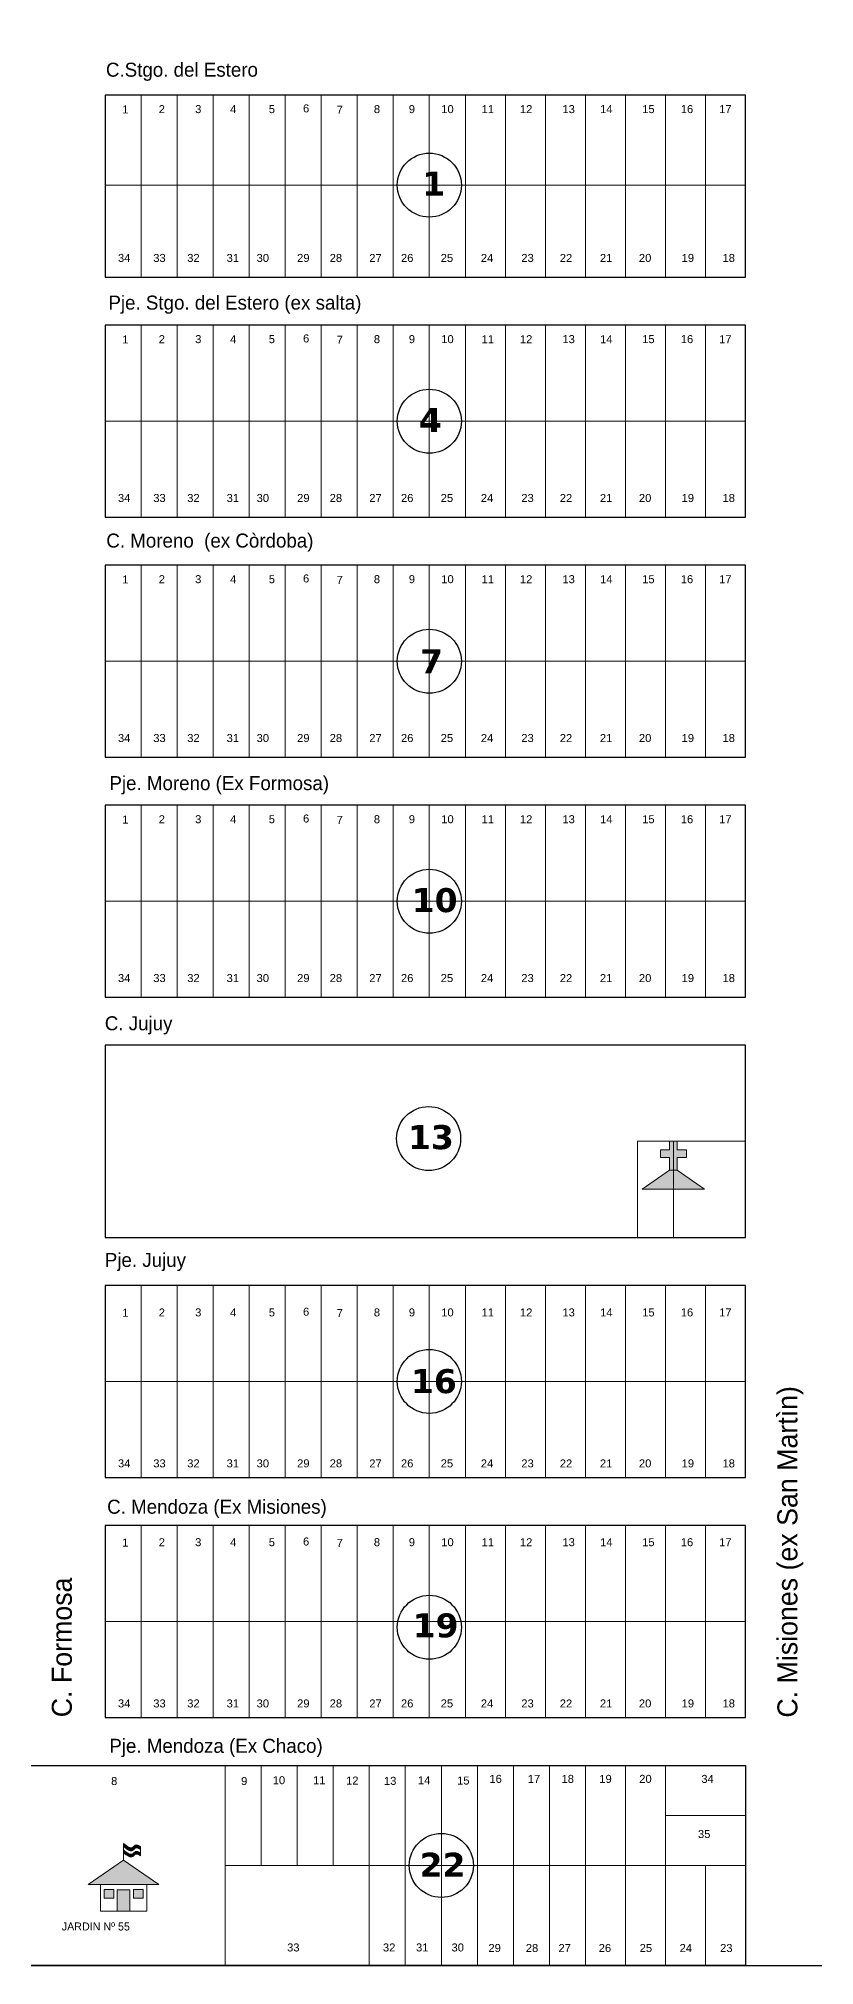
# Model space of a CAD drawing. Header units: millimetres. Extents: x 0 to 6558, y 60 to 10727.
# Drawn here: x 683.3 to 877.2, y 7425.1 to 7906.8 of the extents above; entities that cross this region are included whole.
import ezdxf

# ---------------------------------------------------------------- set-up
doc = ezdxf.new("R2010")
doc.units = ezdxf.units.MM
for name, color, linetype in [('0 NOMBRE DE CALLES', 255, 'Continuous'), ('0 N° DE MANZANA', 255, 'Continuous'), ('0 SIG - CHACRAS', 253, 'Continuous'), ('0 SIG - MANZANAS', 253, 'Continuous')]:
    doc.layers.add(name, color=color, linetype=linetype)
for name, color, linetype, lineweight in [('0 N° DE PARCELA', 255, 'Continuous', 25), ('0 SIG - PARCELAS', 252, 'Continuous', 18), ('EQUIPAMIENTOS', 10, 'Continuous', 18)]:
    doc.layers.add(name, color=color, linetype=linetype, lineweight=lineweight)
doc.styles.get("Standard").update_dxf_attribs({"font": 'arial.ttf'})
doc.styles.add('STYLE1', font='arial.ttf')

# ---------------------------------------------------------------- blocks, each defined once
blk = doc.blocks.new('IGLESIA')
at = {"linetype": 'Continuous'}
for points in [[(-4.8, 49.2), (-16.3, 49.2), (-16.3, 39.6), (-4.8, 39.6), (-4.8, 24), (4.8, 24), (4.8, 39.6), (16.3, 39.6), (16.3, 49.2), (4.8, 49.2), (4.8, 60), (-4.8, 60)], [(4.8, 24), (-4.8, 24), (-39, 0), (39, 0)]]:
    blk.add_hatch(color=256, dxfattribs=at).paths.add_polyline_path(points)
for p, q in [((-16.3, 49.2), (-16.3, 39.6)), ((-4.8, 49.2), (-16.3, 49.2)), ((-4.8, 60), (-4.8, 49.2)), ((-4.8, 60), (4.8, 60)), ((4.8, 60), (4.8, 49.2)), ((4.8, 49.2), (16.3, 49.2)), ((16.3, 49.2), (16.3, 39.6)), ((-4.8, 39.6), (-16.3, 39.6)), ((-4.8, 39.6), (-4.8, 24)), ((4.8, 39.6), (16.3, 39.6)), ((4.8, 39.6), (4.8, 24)), ((-4.8, 24), (-39, 0)), ((-39, 0), (39, 0)), ((-4.8, 24), (4.8, 24)), ((4.8, 24), (39, 0))]:
    blk.add_line(p, q, dxfattribs=at)
blk = doc.blocks.new('ESCUELA')
at = {"linetype": 'Continuous'}
h = blk.add_hatch(color=130, dxfattribs=at)
edge = h.paths.add_edge_path()
edge.add_spline(control_points=[(-7.8, 81.5), (-10.1, 82.8), (-13.9, 84.9), (-19.3, 77.2), (-24.9, 81.8), (-29.1, 85.3)], knot_values=[0, 0, 0, 0, 2.102185, 3.349937, 7.23201, 7.23201, 7.23201, 7.23201], degree=3, periodic=0)
edge.add_line((-29.1, 85.3), (-29.1, 81.5))
edge.add_spline(control_points=[(-29.1, 81.5), (-24.9, 78), (-19.3, 73.4), (-13.9, 81.1), (-10.1, 79), (-7.8, 77.7)], knot_values=[0, 0, 0, 0, 3.882072, 5.129825, 7.23201, 7.23201, 7.23201, 7.23201], degree=3, periodic=0)
edge.add_line((-7.8, 77.7), (-7.8, 81.5))
edge = h.paths.add_edge_path()
edge.add_spline(control_points=[(-7.8, 73.4), (-10.1, 74.7), (-13.9, 76.8), (-19.3, 69.1), (-24.9, 73.7), (-29.1, 77.2)], knot_values=[0, 0, 0, 0, 2.102185, 3.349937, 7.23201, 7.23201, 7.23201, 7.23201], degree=3, periodic=0)
edge.add_line((-29.1, 77.2), (-29.1, 73.8))
edge.add_spline(control_points=[(-29.1, 73.8), (-24.9, 70.3), (-19.3, 65.7), (-13.9, 73.5), (-10.1, 71.3), (-7.8, 70)], knot_values=[0, 0, 0, 0, 3.882072, 5.129825, 7.23201, 7.23201, 7.23201, 7.23201], degree=3, periodic=0)
edge.add_line((-7.8, 70), (-7.8, 73.4))
blk.add_hatch(color=256, dxfattribs=at).paths.add_polyline_path([(15.5, 33.6), (-29.1, 64.4), (-73.8, 33.6)])
h = blk.add_hatch(color=256, dxfattribs=at)
h.paths.add_polyline_path([(-53.8, 27.3), (-53.8, 16.3), (-41.6, 16.3), (-41.6, 27.3)])
h.paths.add_polyline_path([(-21.1, 26.9), (-37.1, 26.9), (-37.1, 0), (-21.1, 0)])
h.paths.add_polyline_path([(-4.4, 27.3), (-16.7, 27.3), (-16.7, 16.3), (-4.4, 16.3)])
for p, q in [((-29.1, 64.4), (-29.1, 85.3)), ((-29.1, 64.4), (-73.8, 33.6)), ((-29.1, 64.4), (15.5, 33.6)), ((-73.8, 33.6), (15.5, 33.6))]:
    blk.add_line(p, q, dxfattribs=at)
at = {"color": 130, "linetype": 'Continuous'}
blk.add_line((-7.8, 81.5), (-7.8, 70), dxfattribs=at)
at = {"linetype": 'Continuous'}
blk.add_lwpolyline([(0, 33.6), (0, 0), (-58.2, 0), (-58.2, 33.6)], dxfattribs=at)
for points in [[(-53.8, 27.3), (-41.6, 27.3), (-41.6, 16.3), (-53.8, 16.3)], [(-37.1, 26.9), (-21.1, 26.9), (-21.1, 0), (-37.1, 0)], [(-4.4, 27.3), (-16.7, 27.3), (-16.7, 16.3), (-4.4, 16.3)]]:
    blk.add_lwpolyline(points, close=True, dxfattribs=at)
at = {"color": 130, "linetype": 'Continuous'}
for points in [[(-29.1, 85.3), (-17.4, 80.6), (-14.4, 83.2), (-7.8, 81.5)], [(-29.1, 81.5), (-17.4, 76.8), (-14.4, 79.4), (-7.8, 77.7)], [(-29.1, 77.2), (-17.4, 72.5), (-14.4, 75.1), (-7.8, 73.4)], [(-29.1, 73.8), (-17.4, 69.1), (-14.4, 71.8), (-7.8, 70)]]:
    blk.add_spline(points, degree=3, dxfattribs=at)

msp = doc.modelspace()

# ---------------------------------------------------------------- linework, layer by layer
at = {"layer": '0 N° DE MANZANA'}
for centre in [(780.979, 7870.105), (780.979, 7811.105), (780.979, 7751.105), (780.979, 7691.105), (780.809, 7631.795), (780.979, 7571.105), (780.979, 7509.629), (783.979, 7450.105)]:
    msp.add_circle(centre, 8, dxfattribs=at)
at = {"layer": '0 SIG - CHACRAS'}
msp.add_lwpolyline([(199.979, 7425.105), (1179.979, 7425.105), (1179.979, 8400.105), (199.979, 8400.105)], close=True, dxfattribs=at)
at = {"layer": '0 SIG - MANZANAS'}
for points in [[(699.979, 7847.105), (859.979, 7847.105), (859.979, 7892.605), (699.979, 7892.605)], [(699.979, 7787.105), (859.979, 7787.105), (859.979, 7835.105), (699.979, 7835.105)], [(699.979, 7727.105), (859.979, 7727.105), (859.979, 7775.105), (699.979, 7775.105)], [(699.979, 7667.105), (859.979, 7667.105), (859.979, 7715.105), (699.979, 7715.105)], [(699.979, 7607.105), (859.979, 7607.105), (859.979, 7655.105), (699.979, 7655.105)], [(699.979, 7547.105), (859.979, 7547.105), (859.979, 7595.105), (699.979, 7595.105)], [(699.979, 7487.105), (859.979, 7487.105), (859.979, 7535.105), (699.979, 7535.105)]]:
    msp.add_lwpolyline(points, close=True, dxfattribs=at)
msp.add_lwpolyline([(679.979, 7425.105), (679.979, 7475.105), (859.979, 7475.105), (859.979, 7425.105), (679.979, 7425.105)], dxfattribs=at)
at = {"layer": '0 SIG - PARCELAS'}
msp.add_line((859.979, 7462.605), (839.979, 7462.605), dxfattribs=at)
for points in [[(708.979, 7870.105), (699.979, 7870.105), (699.979, 7892.605), (708.979, 7892.605)], [(717.979, 7870.105), (708.979, 7870.105), (708.979, 7892.605), (717.979, 7892.605)], [(726.979, 7870.105), (717.979, 7870.105), (717.979, 7892.605), (726.979, 7892.605)], [(735.979, 7870.105), (726.979, 7870.105), (726.979, 7892.605), (735.979, 7892.605)], [(744.979, 7870.105), (735.979, 7870.105), (735.979, 7892.605), (744.979, 7892.605)], [(753.979, 7870.105), (744.979, 7870.105), (744.979, 7892.605), (753.979, 7892.605)], [(762.979, 7870.105), (753.979, 7870.105), (753.979, 7892.605), (762.979, 7892.605)], [(771.979, 7870.105), (762.979, 7870.105), (762.979, 7892.605), (771.979, 7892.605)], [(780.979, 7870.105), (771.979, 7870.105), (771.979, 7892.605), (780.979, 7892.605)], [(789.979, 7870.105), (780.979, 7870.105), (780.979, 7892.605), (789.979, 7892.605)], [(799.979, 7870.105), (789.979, 7870.105), (789.979, 7892.605), (799.979, 7892.605)], [(809.979, 7870.105), (799.979, 7870.105), (799.979, 7892.605), (809.979, 7892.605)], [(819.979, 7870.105), (809.979, 7870.105), (809.979, 7892.605), (819.979, 7892.605)], [(829.979, 7870.105), (819.979, 7870.105), (819.979, 7892.605), (829.979, 7892.605)], [(839.979, 7870.105), (829.979, 7870.105), (829.979, 7892.605), (839.979, 7892.605)], [(849.979, 7870.105), (839.979, 7870.105), (839.979, 7892.605), (849.979, 7892.605)], [(859.979, 7870.105), (849.979, 7870.105), (849.979, 7892.605), (859.979, 7892.605)], [(699.979, 7847.105), (708.979, 7847.105), (708.979, 7870.105), (699.979, 7870.105)], [(708.979, 7847.105), (717.979, 7847.105), (717.979, 7870.105), (708.979, 7870.105)], [(717.979, 7847.105), (726.979, 7847.105), (726.979, 7870.105), (717.979, 7870.105)], [(726.979, 7847.105), (735.979, 7847.105), (735.979, 7870.105), (726.979, 7870.105)], [(735.979, 7847.105), (744.979, 7847.105), (744.979, 7870.105), (735.979, 7870.105)], [(744.979, 7847.105), (753.979, 7847.105), (753.979, 7870.105), (744.979, 7870.105)], [(753.979, 7847.105), (762.979, 7847.105), (762.979, 7870.105), (753.979, 7870.105)], [(762.979, 7847.105), (771.979, 7847.105), (771.979, 7870.105), (762.979, 7870.105)], [(771.979, 7847.105), (780.979, 7847.105), (780.979, 7870.105), (771.979, 7870.105)], [(780.979, 7847.105), (789.979, 7847.105), (789.979, 7870.105), (780.979, 7870.105)], [(789.979, 7847.105), (799.979, 7847.105), (799.979, 7870.105), (789.979, 7870.105)], [(799.979, 7847.105), (809.979, 7847.105), (809.979, 7870.105), (799.979, 7870.105)], [(809.979, 7847.105), (819.979, 7847.105), (819.979, 7870.105), (809.979, 7870.105)], [(819.979, 7847.105), (829.979, 7847.105), (829.979, 7870.105), (819.979, 7870.105)], [(829.979, 7847.105), (839.979, 7847.105), (839.979, 7870.105), (829.979, 7870.105)], [(839.979, 7847.105), (849.979, 7847.105), (849.979, 7870.105), (839.979, 7870.105)], [(849.979, 7847.105), (859.979, 7847.105), (859.979, 7870.105), (849.979, 7870.105)], [(699.979, 7811.105), (708.979, 7811.105), (708.979, 7835.105), (699.979, 7835.105)], [(708.979, 7811.105), (717.979, 7811.105), (717.979, 7835.105), (708.979, 7835.105)], [(717.979, 7811.105), (726.979, 7811.105), (726.979, 7835.105), (717.979, 7835.105)], [(726.979, 7811.105), (735.979, 7811.105), (735.979, 7835.105), (726.979, 7835.105)], [(735.979, 7811.105), (744.979, 7811.105), (744.979, 7835.105), (735.979, 7835.105)], [(744.979, 7811.105), (753.979, 7811.105), (753.979, 7835.105), (744.979, 7835.105)], [(753.979, 7811.105), (762.979, 7811.105), (762.979, 7835.105), (753.979, 7835.105)], [(762.979, 7811.105), (771.979, 7811.105), (771.979, 7835.105), (762.979, 7835.105)], [(771.979, 7811.105), (780.979, 7811.105), (780.979, 7835.105), (771.979, 7835.105)], [(780.979, 7811.105), (789.979, 7811.105), (789.979, 7835.105), (780.979, 7835.105)], [(789.979, 7811.105), (799.979, 7811.105), (799.979, 7835.105), (789.979, 7835.105)], [(799.979, 7811.105), (809.979, 7811.105), (809.979, 7835.105), (799.979, 7835.105)], [(809.979, 7811.105), (819.979, 7811.105), (819.979, 7835.105), (809.979, 7835.105)], [(819.979, 7811.105), (829.979, 7811.105), (829.979, 7835.105), (819.979, 7835.105)], [(829.979, 7811.105), (839.979, 7811.105), (839.979, 7835.105), (829.979, 7835.105)], [(839.979, 7811.105), (849.979, 7811.105), (849.979, 7835.105), (839.979, 7835.105)], [(849.979, 7811.105), (859.979, 7811.105), (859.979, 7835.105), (849.979, 7835.105)], [(699.979, 7787.105), (708.979, 7787.105), (708.979, 7811.105), (699.979, 7811.105)], [(708.979, 7787.105), (717.979, 7787.105), (717.979, 7811.105), (708.979, 7811.105)], [(717.979, 7787.105), (726.979, 7787.105), (726.979, 7811.105), (717.979, 7811.105)], [(726.979, 7787.105), (735.979, 7787.105), (735.979, 7811.105), (726.979, 7811.105)], [(735.979, 7787.105), (744.979, 7787.105), (744.979, 7811.105), (735.979, 7811.105)], [(744.979, 7787.105), (753.979, 7787.105), (753.979, 7811.105), (744.979, 7811.105)], [(753.979, 7787.105), (762.979, 7787.105), (762.979, 7811.105), (753.979, 7811.105)], [(762.979, 7787.105), (771.979, 7787.105), (771.979, 7811.105), (762.979, 7811.105)], [(771.979, 7787.105), (780.979, 7787.105), (780.979, 7811.105), (771.979, 7811.105)], [(780.979, 7787.105), (789.979, 7787.105), (789.979, 7811.105), (780.979, 7811.105)], [(789.979, 7787.105), (799.979, 7787.105), (799.979, 7811.105), (789.979, 7811.105)], [(799.979, 7787.105), (809.979, 7787.105), (809.979, 7811.105), (799.979, 7811.105)], [(809.979, 7787.105), (819.979, 7787.105), (819.979, 7811.105), (809.979, 7811.105)], [(819.979, 7787.105), (829.979, 7787.105), (829.979, 7811.105), (819.979, 7811.105)], [(829.979, 7787.105), (839.979, 7787.105), (839.979, 7811.105), (829.979, 7811.105)], [(839.979, 7787.105), (849.979, 7787.105), (849.979, 7811.105), (839.979, 7811.105)], [(849.979, 7787.105), (859.979, 7787.105), (859.979, 7811.105), (849.979, 7811.105)], [(699.979, 7751.105), (708.979, 7751.105), (708.979, 7775.105), (699.979, 7775.105)], [(708.979, 7751.105), (717.979, 7751.105), (717.979, 7775.105), (708.979, 7775.105)], [(717.979, 7751.105), (726.979, 7751.105), (726.979, 7775.105), (717.979, 7775.105)], [(726.979, 7751.105), (735.979, 7751.105), (735.979, 7775.105), (726.979, 7775.105)], [(735.979, 7751.105), (744.979, 7751.105), (744.979, 7775.105), (735.979, 7775.105)], [(744.979, 7751.105), (753.979, 7751.105), (753.979, 7775.105), (744.979, 7775.105)], [(753.979, 7751.105), (762.979, 7751.105), (762.979, 7775.105), (753.979, 7775.105)], [(762.979, 7751.105), (771.979, 7751.105), (771.979, 7775.105), (762.979, 7775.105)], [(771.979, 7751.105), (780.979, 7751.105), (780.979, 7775.105), (771.979, 7775.105)], [(780.979, 7751.105), (789.979, 7751.105), (789.979, 7775.105), (780.979, 7775.105)], [(789.979, 7751.105), (799.979, 7751.105), (799.979, 7775.105), (789.979, 7775.105)], [(799.979, 7751.105), (809.979, 7751.105), (809.979, 7775.105), (799.979, 7775.105)], [(809.979, 7751.105), (819.979, 7751.105), (819.979, 7775.105), (809.979, 7775.105)], [(819.979, 7751.105), (829.979, 7751.105), (829.979, 7775.105), (819.979, 7775.105)], [(829.979, 7751.105), (839.979, 7751.105), (839.979, 7775.105), (829.979, 7775.105)], [(839.979, 7751.105), (849.979, 7751.105), (849.979, 7775.105), (839.979, 7775.105)], [(849.979, 7751.105), (859.979, 7751.105), (859.979, 7775.105), (849.979, 7775.105)], [(699.979, 7727.105), (708.979, 7727.105), (708.979, 7751.105), (699.979, 7751.105)], [(708.979, 7727.105), (717.979, 7727.105), (717.979, 7751.105), (708.979, 7751.105)], [(717.979, 7727.105), (726.979, 7727.105), (726.979, 7751.105), (717.979, 7751.105)], [(726.979, 7727.105), (735.979, 7727.105), (735.979, 7751.105), (726.979, 7751.105)], [(735.979, 7727.105), (744.979, 7727.105), (744.979, 7751.105), (735.979, 7751.105)], [(744.979, 7727.105), (753.979, 7727.105), (753.979, 7751.105), (744.979, 7751.105)], [(753.979, 7727.105), (762.979, 7727.105), (762.979, 7751.105), (753.979, 7751.105)], [(762.979, 7727.105), (771.979, 7727.105), (771.979, 7751.105), (762.979, 7751.105)], [(771.979, 7727.105), (780.979, 7727.105), (780.979, 7751.105), (771.979, 7751.105)], [(780.979, 7727.105), (789.979, 7727.105), (789.979, 7751.105), (780.979, 7751.105)], [(789.979, 7727.105), (799.979, 7727.105), (799.979, 7751.105), (789.979, 7751.105)], [(799.979, 7727.105), (809.979, 7727.105), (809.979, 7751.105), (799.979, 7751.105)], [(809.979, 7727.105), (819.979, 7727.105), (819.979, 7751.105), (809.979, 7751.105)], [(819.979, 7727.105), (829.979, 7727.105), (829.979, 7751.105), (819.979, 7751.105)], [(829.979, 7727.105), (839.979, 7727.105), (839.979, 7751.105), (829.979, 7751.105)], [(839.979, 7727.105), (849.979, 7727.105), (849.979, 7751.105), (839.979, 7751.105)], [(849.979, 7727.105), (859.979, 7727.105), (859.979, 7751.105), (849.979, 7751.105)], [(699.979, 7691.105), (708.979, 7691.105), (708.979, 7715.105), (699.979, 7715.105)], [(708.979, 7691.105), (717.979, 7691.105), (717.979, 7715.105), (708.979, 7715.105)], [(717.979, 7691.105), (726.979, 7691.105), (726.979, 7715.105), (717.979, 7715.105)], [(726.979, 7691.105), (735.979, 7691.105), (735.979, 7715.105), (726.979, 7715.105)], [(735.979, 7691.105), (744.979, 7691.105), (744.979, 7715.105), (735.979, 7715.105)], [(744.979, 7691.105), (753.979, 7691.105), (753.979, 7715.105), (744.979, 7715.105)], [(753.979, 7691.105), (762.979, 7691.105), (762.979, 7715.105), (753.979, 7715.105)], [(762.979, 7691.105), (771.979, 7691.105), (771.979, 7715.105), (762.979, 7715.105)], [(771.979, 7691.105), (780.979, 7691.105), (780.979, 7715.105), (771.979, 7715.105)], [(780.979, 7691.105), (789.979, 7691.105), (789.979, 7715.105), (780.979, 7715.105)], [(789.979, 7691.105), (799.979, 7691.105), (799.979, 7715.105), (789.979, 7715.105)], [(799.979, 7691.105), (809.979, 7691.105), (809.979, 7715.105), (799.979, 7715.105)], [(809.979, 7691.105), (819.979, 7691.105), (819.979, 7715.105), (809.979, 7715.105)], [(819.979, 7691.105), (829.979, 7691.105), (829.979, 7715.105), (819.979, 7715.105)], [(829.979, 7691.105), (839.979, 7691.105), (839.979, 7715.105), (829.979, 7715.105)], [(839.979, 7691.105), (849.979, 7691.105), (849.979, 7715.105), (839.979, 7715.105)], [(849.979, 7691.105), (859.979, 7691.105), (859.979, 7715.105), (849.979, 7715.105)], [(699.979, 7667.105), (708.979, 7667.105), (708.979, 7691.105), (699.979, 7691.105)], [(708.979, 7667.105), (717.979, 7667.105), (717.979, 7691.105), (708.979, 7691.105)], [(717.979, 7667.105), (726.979, 7667.105), (726.979, 7691.105), (717.979, 7691.105)], [(726.979, 7667.105), (735.979, 7667.105), (735.979, 7691.105), (726.979, 7691.105)], [(735.979, 7667.105), (744.979, 7667.105), (744.979, 7691.105), (735.979, 7691.105)], [(744.979, 7667.105), (753.979, 7667.105), (753.979, 7691.105), (744.979, 7691.105)], [(753.979, 7667.105), (762.979, 7667.105), (762.979, 7691.105), (753.979, 7691.105)], [(762.979, 7667.105), (771.979, 7667.105), (771.979, 7691.105), (762.979, 7691.105)], [(771.979, 7667.105), (780.979, 7667.105), (780.979, 7691.105), (771.979, 7691.105)], [(780.979, 7667.105), (789.979, 7667.105), (789.979, 7691.105), (780.979, 7691.105)], [(789.979, 7667.105), (799.979, 7667.105), (799.979, 7691.105), (789.979, 7691.105)], [(799.979, 7667.105), (809.979, 7667.105), (809.979, 7691.105), (799.979, 7691.105)], [(809.979, 7667.105), (819.979, 7667.105), (819.979, 7691.105), (809.979, 7691.105)], [(819.979, 7667.105), (829.979, 7667.105), (829.979, 7691.105), (819.979, 7691.105)], [(829.979, 7667.105), (839.979, 7667.105), (839.979, 7691.105), (829.979, 7691.105)], [(839.979, 7667.105), (849.979, 7667.105), (849.979, 7691.105), (839.979, 7691.105)], [(849.979, 7667.105), (859.979, 7667.105), (859.979, 7691.105), (849.979, 7691.105)], [(699.979, 7607.105), (859.979, 7607.105), (859.979, 7655.105), (699.979, 7655.105)], [(841.979, 7607.105), (832.979, 7607.105), (832.979, 7631.105), (841.979, 7631.105)], [(859.979, 7607.105), (841.979, 7607.105), (841.979, 7631.105), (859.979, 7631.105)], [(699.979, 7571.105), (708.979, 7571.105), (708.979, 7595.105), (699.979, 7595.105)], [(708.979, 7571.105), (717.979, 7571.105), (717.979, 7595.105), (708.979, 7595.105)], [(717.979, 7571.105), (726.979, 7571.105), (726.979, 7595.105), (717.979, 7595.105)], [(726.979, 7571.105), (735.979, 7571.105), (735.979, 7595.105), (726.979, 7595.105)], [(735.979, 7571.105), (744.979, 7571.105), (744.979, 7595.105), (735.979, 7595.105)], [(744.979, 7571.105), (753.979, 7571.105), (753.979, 7595.105), (744.979, 7595.105)], [(753.979, 7571.105), (762.979, 7571.105), (762.979, 7595.105), (753.979, 7595.105)], [(762.979, 7571.105), (771.979, 7571.105), (771.979, 7595.105), (762.979, 7595.105)], [(771.979, 7571.105), (780.979, 7571.105), (780.979, 7595.105), (771.979, 7595.105)], [(780.979, 7571.105), (789.979, 7571.105), (789.979, 7595.105), (780.979, 7595.105)], [(789.979, 7571.105), (799.979, 7571.105), (799.979, 7595.105), (789.979, 7595.105)], [(799.979, 7571.105), (809.979, 7571.105), (809.979, 7595.105), (799.979, 7595.105)], [(809.979, 7571.105), (819.979, 7571.105), (819.979, 7595.105), (809.979, 7595.105)], [(819.979, 7571.105), (829.979, 7571.105), (829.979, 7595.105), (819.979, 7595.105)], [(829.979, 7571.105), (839.979, 7571.105), (839.979, 7595.105), (829.979, 7595.105)], [(839.979, 7571.105), (849.979, 7571.105), (849.979, 7595.105), (839.979, 7595.105)], [(849.979, 7571.105), (859.979, 7571.105), (859.979, 7595.105), (849.979, 7595.105)], [(699.979, 7547.105), (708.979, 7547.105), (708.979, 7571.105), (699.979, 7571.105)], [(708.979, 7547.105), (717.979, 7547.105), (717.979, 7571.105), (708.979, 7571.105)], [(717.979, 7547.105), (726.979, 7547.105), (726.979, 7571.105), (717.979, 7571.105)], [(726.979, 7547.105), (735.979, 7547.105), (735.979, 7571.105), (726.979, 7571.105)], [(735.979, 7547.105), (744.979, 7547.105), (744.979, 7571.105), (735.979, 7571.105)], [(744.979, 7547.105), (753.979, 7547.105), (753.979, 7571.105), (744.979, 7571.105)], [(753.979, 7547.105), (762.979, 7547.105), (762.979, 7571.105), (753.979, 7571.105)], [(762.979, 7547.105), (771.979, 7547.105), (771.979, 7571.105), (762.979, 7571.105)], [(771.979, 7547.105), (780.979, 7547.105), (780.979, 7571.105), (771.979, 7571.105)], [(780.979, 7547.105), (789.979, 7547.105), (789.979, 7571.105), (780.979, 7571.105)], [(789.979, 7547.105), (799.979, 7547.105), (799.979, 7571.105), (789.979, 7571.105)], [(799.979, 7547.105), (809.979, 7547.105), (809.979, 7571.105), (799.979, 7571.105)], [(809.979, 7547.105), (819.979, 7547.105), (819.979, 7571.105), (809.979, 7571.105)], [(819.979, 7547.105), (829.979, 7547.105), (829.979, 7571.105), (819.979, 7571.105)], [(829.979, 7547.105), (839.979, 7547.105), (839.979, 7571.105), (829.979, 7571.105)], [(839.979, 7547.105), (849.979, 7547.105), (849.979, 7571.105), (839.979, 7571.105)], [(849.979, 7547.105), (859.979, 7547.105), (859.979, 7571.105), (849.979, 7571.105)], [(699.979, 7511.105), (708.979, 7511.105), (708.979, 7535.105), (699.979, 7535.105)], [(708.979, 7511.105), (717.979, 7511.105), (717.979, 7535.105), (708.979, 7535.105)], [(717.979, 7511.105), (726.979, 7511.105), (726.979, 7535.105), (717.979, 7535.105)], [(726.979, 7511.105), (735.979, 7511.105), (735.979, 7535.105), (726.979, 7535.105)], [(735.979, 7511.105), (744.979, 7511.105), (744.979, 7535.105), (735.979, 7535.105)], [(744.979, 7511.105), (753.979, 7511.105), (753.979, 7535.105), (744.979, 7535.105)], [(753.979, 7511.105), (762.979, 7511.105), (762.979, 7535.105), (753.979, 7535.105)], [(762.979, 7511.105), (771.979, 7511.105), (771.979, 7535.105), (762.979, 7535.105)], [(771.979, 7511.105), (780.979, 7511.105), (780.979, 7535.105), (771.979, 7535.105)], [(780.979, 7511.105), (789.979, 7511.105), (789.979, 7535.105), (780.979, 7535.105)], [(789.979, 7511.105), (799.979, 7511.105), (799.979, 7535.105), (789.979, 7535.105)], [(799.979, 7511.105), (809.979, 7511.105), (809.979, 7535.105), (799.979, 7535.105)], [(809.979, 7511.105), (819.979, 7511.105), (819.979, 7535.105), (809.979, 7535.105)], [(819.979, 7511.105), (829.979, 7511.105), (829.979, 7535.105), (819.979, 7535.105)], [(829.979, 7511.105), (839.979, 7511.105), (839.979, 7535.105), (829.979, 7535.105)], [(839.979, 7511.105), (849.979, 7511.105), (849.979, 7535.105), (839.979, 7535.105)], [(849.979, 7511.105), (859.979, 7511.105), (859.979, 7535.105), (849.979, 7535.105)], [(699.979, 7487.105), (708.979, 7487.105), (708.979, 7511.105), (699.979, 7511.105)], [(708.979, 7487.105), (717.979, 7487.105), (717.979, 7511.105), (708.979, 7511.105)], [(717.979, 7487.105), (726.979, 7487.105), (726.979, 7511.105), (717.979, 7511.105)], [(726.979, 7487.105), (735.979, 7487.105), (735.979, 7511.105), (726.979, 7511.105)], [(735.979, 7487.105), (744.979, 7487.105), (744.979, 7511.105), (735.979, 7511.105)], [(744.979, 7487.105), (753.979, 7487.105), (753.979, 7511.105), (744.979, 7511.105)], [(753.979, 7487.105), (762.979, 7487.105), (762.979, 7511.105), (753.979, 7511.105)], [(762.979, 7487.105), (771.979, 7487.105), (771.979, 7511.105), (762.979, 7511.105)], [(771.979, 7487.105), (780.979, 7487.105), (780.979, 7511.105), (771.979, 7511.105)], [(780.979, 7487.105), (789.979, 7487.105), (789.979, 7511.105), (780.979, 7511.105)], [(789.979, 7487.105), (799.979, 7487.105), (799.979, 7511.105), (789.979, 7511.105)], [(799.979, 7487.105), (809.979, 7487.105), (809.979, 7511.105), (799.979, 7511.105)], [(809.979, 7487.105), (819.979, 7487.105), (819.979, 7511.105), (809.979, 7511.105)], [(819.979, 7487.105), (829.979, 7487.105), (829.979, 7511.105), (819.979, 7511.105)], [(829.979, 7487.105), (839.979, 7487.105), (839.979, 7511.105), (829.979, 7511.105)], [(839.979, 7487.105), (849.979, 7487.105), (849.979, 7511.105), (839.979, 7511.105)], [(849.979, 7487.105), (859.979, 7487.105), (859.979, 7511.105), (849.979, 7511.105)], [(679.979, 7425.105), (729.979, 7425.105), (729.979, 7475.105), (679.979, 7475.105)], [(729.979, 7450.105), (738.979, 7450.105), (738.979, 7475.105), (729.979, 7475.105)], [(738.979, 7450.105), (747.979, 7450.105), (747.979, 7475.105), (738.979, 7475.105)], [(747.979, 7450.105), (756.979, 7450.105), (756.979, 7475.105), (747.979, 7475.105)], [(756.979, 7450.105), (765.979, 7450.105), (765.979, 7475.105), (756.979, 7475.105)], [(765.979, 7450.105), (774.979, 7450.105), (774.979, 7475.105), (765.979, 7475.105)], [(774.979, 7450.105), (783.979, 7450.105), (783.979, 7475.105), (774.979, 7475.105)], [(783.979, 7450.105), (792.979, 7450.105), (792.979, 7475.105), (783.979, 7475.105)], [(792.979, 7450.105), (801.979, 7450.105), (801.979, 7475.105), (792.979, 7475.105)], [(801.979, 7450.105), (810.979, 7450.105), (810.979, 7475.105), (801.979, 7475.105)], [(810.979, 7450.105), (819.979, 7450.105), (819.979, 7475.105), (810.979, 7475.105)], [(819.979, 7450.105), (829.979, 7450.105), (829.979, 7475.105), (819.979, 7475.105)], [(829.979, 7450.105), (839.979, 7450.105), (839.979, 7475.105), (829.979, 7475.105)], [(839.979, 7475.105), (859.979, 7475.105), (859.979, 7462.605), (839.979, 7462.605)], [(839.979, 7462.605), (859.979, 7462.605), (859.979, 7450.105), (839.979, 7450.105)], [(729.979, 7425.105), (765.979, 7425.105), (765.979, 7450.105), (729.979, 7450.105)], [(765.979, 7425.105), (774.979, 7425.105), (774.979, 7450.105), (765.979, 7450.105)], [(774.979, 7425.105), (783.979, 7425.105), (783.979, 7450.105), (774.979, 7450.105)], [(783.979, 7425.105), (792.979, 7425.105), (792.979, 7450.105), (783.979, 7450.105)], [(792.979, 7425.105), (801.979, 7425.105), (801.979, 7450.105), (792.979, 7450.105)], [(801.979, 7425.105), (810.979, 7425.105), (810.979, 7450.105), (801.979, 7450.105)], [(810.979, 7425.105), (819.979, 7425.105), (819.979, 7450.105), (810.979, 7450.105)], [(819.979, 7425.105), (829.979, 7425.105), (829.979, 7450.105), (819.979, 7450.105)], [(829.979, 7425.105), (839.979, 7425.105), (839.979, 7450.105), (829.979, 7450.105)], [(839.979, 7425.105), (849.979, 7425.105), (849.979, 7450.105), (839.979, 7450.105)], [(849.979, 7425.105), (859.979, 7425.105), (859.979, 7450.105), (849.979, 7450.105)]]:
    msp.add_lwpolyline(points, close=True, dxfattribs=at)

# ---------------------------------------------------------------- block references
at = {"layer": 'EQUIPAMIENTOS', "linetype": 'Continuous'}
for name, p, xscale, yscale, zscale in [('IGLESIA', (841.979, 7619.105), 0.2000000000007276, 0.2000000000007276, 0.2000000000007276), ('ESCUELA', (710.352, 7438.684), 0.1979943306469067, 0.1979943306469067, 0.1979943306469067)]:
    msp.add_blockref(name, p, dxfattribs=dict(at, xscale=xscale, yscale=yscale, zscale=zscale))

# ---------------------------------------------------------------- texts
at = {"layer": '0 NOMBRE DE CALLES', "char_height": 3.5, "width": 783.33333, "attachment_point": 4}
for s, insert in [('\\pt7;{\\fBankGothic Lt BT|b0|i0|c0|p34;C.Stgo. del Estero }', (700.169, 7898.435)), ('\\pt7;{\\fBankGothic Lt BT|b0|i0|c0|p34;Pje. Stgo. del Estero (ex salta)}', (700.786, 7840.22)), ('\\pt7;{\\fBankGothic Lt BT|b0|i0|c0|p34;C. Moreno  (ex Còrdoba)}', (700.258, 7780.739)), ('\\pt7;{\\fBankGothic Lt BT|b0|i0|c0|p34;Pje. Moreno (Ex Formosa)}', (701.039, 7720.111)), ('\\pt7;{\\fBankGothic Lt BT|b0|i0|c0|p34;C. Jujuy}', (699.88, 7660.081)), ('\\pt7;{\\fBankGothic Lt BT|b0|i0|c0|p34;Pje. Jujuy}', (699.88, 7600.925)), ('\\pt10;{\\fBankGothic Lt BT|b0|i0|c0|p34;C. Mendoza (Ex Misiones)}', (700.469, 7539.24)), ('\\pt7;{\\fBankGothic Lt BT|b0|i0|c0|p34;Pje. Mendoza (Ex Chaco)}', (701.007, 7479.475))]:
    msp.add_mtext(s, dxfattribs=dict(at, insert=insert))
at = {"layer": '0 NOMBRE DE CALLES', "char_height": 5, "width": 783.33333, "attachment_point": 4, "rotation": 90}
for s, insert in [('\\pt10;{\\fBankGothic Lt BT|b0|i0|c0|p34;C. Misiones (ex San Martìn)}', (871.211, 7487.055)), ('\\pt10;{\\fBankGothic Lt BT|b0|i0|c0|p34;C. Formosa\\C7; }', (689.17, 7487.14))]:
    msp.add_mtext(s, dxfattribs=dict(at, insert=insert))
at = {"layer": '0 N° DE MANZANA', "char_height": 6, "attachment_point": 4}
for s, insert in [('{\\fVerdana|b1|i0|c0|p34;1}', (779.222, 7870.475)), ('{\\fVerdana|b1|i0|c0|p34;4}', (778.373, 7811.399)), ('{\\fVerdana|b1|i0|c0|p34;7}', (778.67, 7751.105)), ('{\\fVerdana|b1|i0|c0|p34;10}', (776.577, 7691.336)), ('{\\fVerdana|b1|i0|c0|p34;13}', (775.652, 7632.095)), ('{\\fVerdana|b1|i0|c0|p34;16}', (776.375, 7571.105)), ('{\\fVerdana|b1|i0|c0|p34;19}', (776.82, 7510.055)), ('{\\fVerdana|b1|i0|c0|p34;22}', (778.553, 7450.287))]:
    msp.add_mtext(s, dxfattribs=dict(at, insert=insert))
at = {"layer": '0 N° DE PARCELA', "char_height": 2, "attachment_point": 4, "style": 'STYLE1'}
for s, insert in [('1', (704.22, 7889.037)), ('2', (713.355, 7889.102)), ('3', (722.457, 7889.102)), ('4', (731.19, 7889.102)), ('5', (740.856, 7889.102)), ('6', (749.416, 7889.278)), ('7', (757.809, 7888.942)), ('8', (767.112, 7889.102)), ('9', (775.856, 7889.102)), ('10', (783.954, 7889.102)), ('11', (794.033, 7889.102)), ('12', (803.614, 7889.102)), ('13', (814.238, 7889.102)), ('14', (823.648, 7889.102)), ('15', (834.171, 7889.102)), ('16', (843.811, 7889.102)), ('{\\fArial|b0|i0|c238|p34;1}7', (853.393, 7889.102)), ('{\\fArial|b0|i0|c238|p34;3}4', (703.173, 7851.899)), ('33', (711.986, 7851.899)), ('{\\fArial|b0|i0|c238|p34;3}2', (720.474, 7851.899)), ('{\\fArial|b0|i0|c238|p34;3}1', (730.313, 7851.899)), ('30', (737.812, 7851.899)), ('{\\fArial|b0|i0|c238|p34;2}9', (747.932, 7851.899)), ('{\\fArial|b0|i0|c238|p34;2}8', (756.077, 7851.899)), ('{\\fArial|b0|i0|c238|p34;2}7', (765.973, 7851.899)), ('{\\fArial|b0|i0|c238|p34;2}6', (773.89, 7851.899)), ('25', (783.822, 7851.899)), ('{\\fArial|b0|i0|c238|p34;2}4', (793.848, 7851.899)), ('{\\fArial|b0|i0|c238|p34;2}3', (803.968, 7851.899)), ('22', (813.581, 7851.899)), ('21', (823.607, 7851.899)), ('20', (833.351, 7851.899)), ('{\\fArial|b0|i0|c238|p34;1}9', (844.033, 7851.899)), ('{\\fArial|b0|i0|c238|p34;1}8', (854.246, 7851.899)), ('1', (704.22, 7831.537)), ('2', (713.355, 7831.602)), ('3', (722.457, 7831.602)), ('4', (731.19, 7831.602)), ('5', (740.856, 7831.602)), ('6', (749.416, 7831.778)), ('7', (757.809, 7831.442)), ('8', (767.112, 7831.602)), ('9', (775.856, 7831.602)), ('10', (783.954, 7831.602)), ('11', (794.033, 7831.602)), ('12', (803.614, 7831.602)), ('13', (814.238, 7831.602)), ('14', (823.648, 7831.602)), ('15', (834.171, 7831.602)), ('16', (843.811, 7831.602)), ('{\\fArial|b0|i0|c238|p34;1}7', (853.393, 7831.602)), ('{\\fArial|b0|i0|c238|p34;3}4', (703.173, 7791.899)), ('33', (711.986, 7791.899)), ('{\\fArial|b0|i0|c238|p34;3}2', (720.474, 7791.899)), ('{\\fArial|b0|i0|c238|p34;3}1', (730.313, 7791.899)), ('30', (737.812, 7791.899)), ('{\\fArial|b0|i0|c238|p34;2}9', (747.932, 7791.899)), ('{\\fArial|b0|i0|c238|p34;2}8', (756.077, 7791.899)), ('{\\fArial|b0|i0|c238|p34;2}7', (765.973, 7791.899)), ('{\\fArial|b0|i0|c238|p34;2}6', (773.89, 7791.899)), ('25', (783.822, 7791.899)), ('{\\fArial|b0|i0|c238|p34;2}4', (793.848, 7791.899)), ('{\\fArial|b0|i0|c238|p34;2}3', (803.968, 7791.899)), ('22', (813.581, 7791.899)), ('21', (823.607, 7791.899)), ('20', (833.351, 7791.899)), ('{\\fArial|b0|i0|c238|p34;1}9', (844.033, 7791.899)), ('{\\fArial|b0|i0|c238|p34;1}8', (854.246, 7791.899)), ('1', (704.22, 7771.537)), ('2', (713.355, 7771.602)), ('3', (722.457, 7771.602)), ('4', (731.19, 7771.602)), ('5', (740.856, 7771.602)), ('6', (749.416, 7771.778)), ('7', (757.809, 7771.442)), ('8', (767.112, 7771.602)), ('9', (775.856, 7771.602)), ('10', (783.954, 7771.602)), ('11', (794.033, 7771.602)), ('12', (803.614, 7771.602)), ('13', (814.238, 7771.602)), ('14', (823.648, 7771.602)), ('15', (834.171, 7771.602)), ('16', (843.811, 7771.602)), ('{\\fArial|b0|i0|c238|p34;1}7', (853.393, 7771.602)), ('{\\fArial|b0|i0|c238|p34;3}4', (703.173, 7731.899)), ('33', (711.986, 7731.899)), ('{\\fArial|b0|i0|c238|p34;3}2', (720.474, 7731.899)), ('{\\fArial|b0|i0|c238|p34;3}1', (730.313, 7731.899)), ('30', (737.812, 7731.899)), ('{\\fArial|b0|i0|c238|p34;2}9', (747.932, 7731.899)), ('{\\fArial|b0|i0|c238|p34;2}8', (756.077, 7731.899)), ('{\\fArial|b0|i0|c238|p34;2}7', (765.973, 7731.899)), ('{\\fArial|b0|i0|c238|p34;2}6', (773.89, 7731.899)), ('25', (783.822, 7731.899)), ('{\\fArial|b0|i0|c238|p34;2}4', (793.848, 7731.899)), ('{\\fArial|b0|i0|c238|p34;2}3', (803.968, 7731.899)), ('22', (813.581, 7731.899)), ('21', (823.607, 7731.899)), ('20', (833.351, 7731.899)), ('{\\fArial|b0|i0|c238|p34;1}9', (844.033, 7731.899)), ('{\\fArial|b0|i0|c238|p34;1}8', (854.246, 7731.899)), ('1', (704.22, 7711.537)), ('2', (713.355, 7711.602)), ('3', (722.457, 7711.602)), ('4', (731.19, 7711.602)), ('5', (740.856, 7711.602)), ('6', (749.416, 7711.778)), ('7', (757.809, 7711.442)), ('8', (767.112, 7711.602)), ('9', (775.856, 7711.602)), ('10', (783.954, 7711.602)), ('11', (794.033, 7711.602)), ('12', (803.614, 7711.602)), ('13', (814.238, 7711.602)), ('14', (823.648, 7711.602)), ('15', (834.171, 7711.602)), ('16', (843.811, 7711.602)), ('{\\fArial|b0|i0|c238|p34;1}7', (853.393, 7711.602)), ('{\\fArial|b0|i0|c238|p34;3}4', (703.173, 7671.899)), ('33', (711.986, 7671.899)), ('{\\fArial|b0|i0|c238|p34;3}2', (720.474, 7671.899)), ('{\\fArial|b0|i0|c238|p34;3}1', (730.313, 7671.899)), ('30', (737.812, 7671.899)), ('{\\fArial|b0|i0|c238|p34;2}9', (747.932, 7671.899)), ('{\\fArial|b0|i0|c238|p34;2}8', (756.077, 7671.899)), ('{\\fArial|b0|i0|c238|p34;2}7', (765.973, 7671.899)), ('{\\fArial|b0|i0|c238|p34;2}6', (773.89, 7671.899)), ('25', (783.822, 7671.899)), ('{\\fArial|b0|i0|c238|p34;2}4', (793.848, 7671.899)), ('{\\fArial|b0|i0|c238|p34;2}3', (803.968, 7671.899)), ('22', (813.581, 7671.899)), ('21', (823.607, 7671.899)), ('20', (833.351, 7671.899)), ('{\\fArial|b0|i0|c238|p34;1}9', (844.033, 7671.899)), ('{\\fArial|b0|i0|c238|p34;1}8', (854.246, 7671.899)), ('1', (704.22, 7588.26)), ('2', (713.355, 7588.326)), ('3', (722.457, 7588.326)), ('4', (731.19, 7588.326)), ('5', (740.856, 7588.326)), ('6', (749.416, 7588.502)), ('7', (757.809, 7588.165)), ('8', (767.112, 7588.326)), ('9', (775.856, 7588.326)), ('10', (783.954, 7588.326)), ('11', (794.033, 7588.326)), ('12', (803.614, 7588.326)), ('13', (814.238, 7588.326)), ('14', (823.648, 7588.326)), ('15', (834.171, 7588.326)), ('16', (843.811, 7588.326)), ('{\\fArial|b0|i0|c238|p34;1}7', (853.393, 7588.326)), ('{\\fArial|b0|i0|c238|p34;3}4', (703.173, 7550.587)), ('33', (711.986, 7550.587)), ('{\\fArial|b0|i0|c238|p34;3}2', (720.474, 7550.587)), ('{\\fArial|b0|i0|c238|p34;3}1', (730.313, 7550.587)), ('30', (737.812, 7550.587)), ('{\\fArial|b0|i0|c238|p34;2}9', (747.932, 7550.587)), ('{\\fArial|b0|i0|c238|p34;2}8', (756.077, 7550.587)), ('{\\fArial|b0|i0|c238|p34;2}7', (765.973, 7550.587)), ('{\\fArial|b0|i0|c238|p34;2}6', (773.89, 7550.587)), ('25', (783.822, 7550.587)), ('{\\fArial|b0|i0|c238|p34;2}4', (793.848, 7550.587)), ('{\\fArial|b0|i0|c238|p34;2}3', (803.968, 7550.587)), ('22', (813.581, 7550.587)), ('21', (823.607, 7550.587)), ('20', (833.351, 7550.587)), ('{\\fArial|b0|i0|c238|p34;1}9', (844.033, 7550.587)), ('{\\fArial|b0|i0|c238|p34;1}8', (854.246, 7550.587)), ('1', (704.22, 7530.822)), ('2', (713.355, 7530.888)), ('3', (722.457, 7530.888)), ('4', (731.19, 7530.888)), ('5', (740.856, 7530.888)), ('6', (749.416, 7531.064)), ('7', (757.809, 7530.727)), ('8', (767.112, 7530.888)), ('9', (775.856, 7530.888)), ('10', (783.954, 7530.888)), ('11', (794.033, 7530.888)), ('12', (803.614, 7530.888)), ('13', (814.238, 7530.888)), ('14', (823.648, 7530.888)), ('15', (834.171, 7530.888)), ('16', (843.811, 7530.888)), ('{\\fArial|b0|i0|c238|p34;1}7', (853.393, 7530.888)), ('{\\fArial|b0|i0|c238|p34;3}4', (703.173, 7490.587)), ('33', (711.986, 7490.587)), ('{\\fArial|b0|i0|c238|p34;3}2', (720.474, 7490.587)), ('{\\fArial|b0|i0|c238|p34;3}1', (730.313, 7490.587)), ('30', (737.812, 7490.587)), ('{\\fArial|b0|i0|c238|p34;2}9', (747.932, 7490.587)), ('{\\fArial|b0|i0|c238|p34;2}8', (756.077, 7490.587)), ('{\\fArial|b0|i0|c238|p34;2}7', (765.973, 7490.587)), ('{\\fArial|b0|i0|c238|p34;2}6', (773.89, 7490.587)), ('25', (783.822, 7490.587)), ('{\\fArial|b0|i0|c238|p34;2}4', (793.848, 7490.587)), ('{\\fArial|b0|i0|c238|p34;2}3', (803.968, 7490.587)), ('22', (813.581, 7490.587)), ('21', (823.607, 7490.587)), ('20', (833.351, 7490.587)), ('{\\fArial|b0|i0|c238|p34;1}9', (844.033, 7490.587)), ('{\\fArial|b0|i0|c238|p34;1}8', (854.246, 7490.587)), ('8', (701.454, 7471.188)), ('9', (733.947, 7471.188)), ('10', (741.842, 7471.397)), ('11', (751.921, 7471.397)), ('12', (760.176, 7471.315)), ('13', (769.641, 7471.232)), ('14', (778.14, 7471.397)), ('15', (787.917, 7471.315)), ('16', (795.984, 7471.729)), ('{\\fArial|b0|i0|c238|p34;1}7', (805.566, 7471.729)), ('{\\fArial|b0|i0|c238|p34;1}8', (814.015, 7471.729)), ('{\\fArial|b0|i0|c238|p34;1}9', (823.458, 7471.729)), ('20', (833.432, 7471.729)), ('34', (848.956, 7471.729)), ('35', (848.109, 7457.948)), ('33', (745.438, 7429.591)), ('32', (769.388, 7429.591)), ('31', (777.656, 7429.591)), ('30', (786.52, 7429.591)), ('29', (795.741, 7429.452)), ('28', (805.087, 7429.452)), ('27', (813.25, 7429.452)), ('26', (823.301, 7429.452)), ('25', (833.543, 7429.452)), ('24', (843.529, 7429.452)), ('23', (853.643, 7429.452))]:
    msp.add_mtext(s, dxfattribs=dict(at, insert=insert))
at = {"layer": '0 N° DE PARCELA', "insert": (699.88, 7660.081), "char_height": 3.5, "width": 783.33333, "attachment_point": 4}
msp.add_mtext('\\pt7;{\\fBankGothic Lt BT|b0|i0|c0|p34;C. Jujuy}', dxfattribs=at)
at = {"layer": 'EQUIPAMIENTOS', "linetype": 'Continuous', "insert": (689.129, 7434.833), "char_height": 2, "width": 75, "attachment_point": 4}
msp.add_mtext('{\\fBankGothic Lt BT|b0|i0|c0|p34;JARDIN Nº 55}', dxfattribs=at)

doc.saveas('drawing.dxf')
